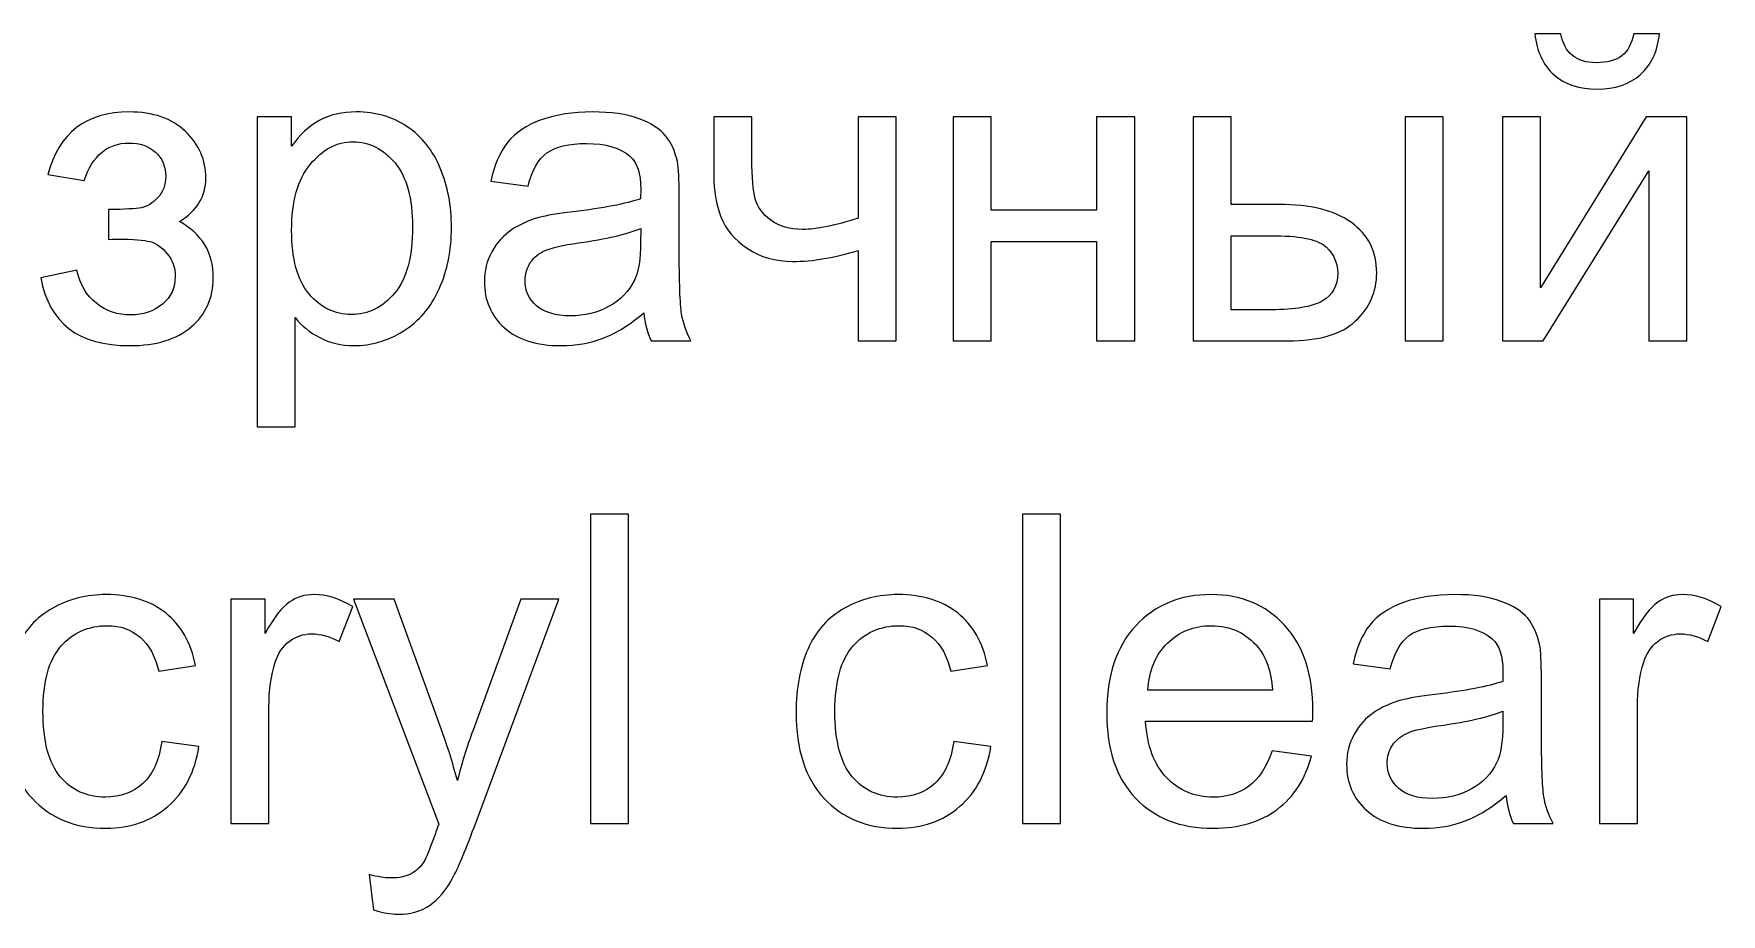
# Model space of a CAD drawing. Header units: millimetres. Extents: x 395 to 1406, y -158 to 315.
# Drawn here: x 954.78 to 987.85, y 297.55 to 314.8 of the extents above; entities that cross this region are included whole.
import ezdxf

# ---------------------------------------------------------------- set-up
doc = ezdxf.new("R2010")
doc.units = ezdxf.units.MM
doc.header["$MEASUREMENT"] = 0
doc.layers.add('layer 1', color=7, linetype='Continuous')

msp = doc.modelspace()

# ---------------------------------------------------------------- linework, layer by layer
at = {"layer": 'layer 1', "color": 1}
for points, knots in [([(986.1375, 314.8044), (986.1375, 314.8044), (986.6455, 314.8044), (986.6455, 314.8044), (986.6455, 314.8044), (986.6046, 314.4559), (986.4776, 314.1878), (986.2659, 314.0015), (986.2659, 314.0015), (986.0542, 313.8138), (985.7734, 313.7207), (985.422, 313.7207), (985.422, 313.7207), (985.0693, 313.7207), (984.787, 313.8138), (984.5768, 313.9987), (984.5768, 313.9987), (984.3665, 314.1849), (984.2395, 314.4531), (984.1986, 314.8044), (984.1986, 314.8044), (984.1986, 314.8044), (984.7066, 314.8044), (984.7066, 314.8044), (984.7066, 314.8044), (984.7447, 314.6139), (984.8223, 314.4714), (984.9366, 314.3783), (984.9366, 314.3783), (985.0509, 314.2837), (985.2061, 314.2372), (985.3995, 314.2372), (985.3995, 314.2372), (985.6238, 314.2372), (985.7932, 314.2823), (985.9075, 314.374), (985.9075, 314.374), (986.0218, 314.4643), (986.0994, 314.6083), (986.1375, 314.8044)], [0, 0, 0, 0, 0.0909091, 0.0909091, 0.0909091, 0.0909091, 0.1818182, 0.1818182, 0.1818182, 0.1818182, 0.2727273, 0.2727273, 0.2727273, 0.2727273, 0.3636364, 0.3636364, 0.3636364, 0.3636364, 0.4545455, 0.4545455, 0.4545455, 0.4545455, 0.5454545, 0.5454545, 0.5454545, 0.5454546, 0.6363636, 0.6363636, 0.6363636, 0.6363636, 0.7272727, 0.7272727, 0.7272727, 0.7272727, 0.8181818, 0.8181818, 0.8181818, 0.8181818, 1, 1, 1, 1]), ([(956.2515, 310.7743), (956.2515, 310.7743), (956.2515, 311.3585), (956.2515, 311.3585), (956.2515, 311.3585), (956.5647, 311.3613), (956.7792, 311.374), (956.8921, 311.3952), (956.8921, 311.3952), (957.0064, 311.4177), (957.1151, 311.4827), (957.2167, 311.5927), (957.2167, 311.5927), (957.3183, 311.7028), (957.3691, 311.8397), (957.3691, 312.0048), (957.3691, 312.0048), (957.3691, 312.2037), (957.3028, 312.3646), (957.1687, 312.4831), (957.1687, 312.4831), (957.0346, 312.6031), (956.8625, 312.6623), (956.6494, 312.6623), (956.6494, 312.6623), (956.2303, 312.6623), (955.9368, 312.4168), (955.7689, 311.9257), (955.7689, 311.9257), (955.7689, 311.9257), (955.0577, 312.0443), (955.0577, 312.0443), (955.0577, 312.0443), (955.2778, 312.8627), (955.8112, 313.272), (956.6551, 313.272), (956.6551, 313.272), (957.1235, 313.272), (957.4904, 313.145), (957.7571, 312.8895), (957.7571, 312.8895), (958.0238, 312.6341), (958.1565, 312.3293), (958.1565, 311.9751), (958.1565, 311.9751), (958.1565, 311.6181), (957.9829, 311.3331), (957.6372, 311.1228), (957.6372, 311.1228), (957.8587, 311.0043), (958.0238, 310.8533), (958.1353, 310.6699), (958.1353, 310.6699), (958.2454, 310.4864), (958.3004, 310.2691), (958.3004, 310.0179), (958.3004, 310.0179), (958.3004, 309.6242), (958.1565, 309.3053), (957.87, 309.0598), (957.87, 309.0598), (957.5822, 308.8142), (957.1814, 308.6915), (956.6649, 308.6915), (956.6649, 308.6915), (955.663, 308.6915), (955.0817, 309.1346), (954.9222, 310.0207), (954.9222, 310.0207), (954.9222, 310.0207), (955.6249, 310.1731), (955.6249, 310.1731), (955.6249, 310.1731), (955.6884, 309.8937), (955.8168, 309.6764), (956.0116, 309.5226), (956.0116, 309.5226), (956.2063, 309.3688), (956.4279, 309.2926), (956.679, 309.2926), (956.679, 309.2926), (956.9302, 309.2926), (957.1391, 309.3632), (957.3056, 309.5057), (957.3056, 309.5057), (957.4721, 309.6468), (957.5553, 309.8274), (957.5553, 310.0475), (957.5553, 310.0475), (957.5553, 310.2183), (957.5031, 310.3665), (957.3987, 310.4935), (957.3987, 310.4935), (957.2943, 310.6205), (957.1828, 310.6995), (957.0643, 310.7305), (957.0643, 310.7305), (956.9457, 310.763), (956.7313, 310.7785), (956.4208, 310.7785), (956.4208, 310.7785), (956.3954, 310.7785), (956.339, 310.7771), (956.2515, 310.7743)], [0, 0, 0, 0, 0.037037, 0.037037, 0.037037, 0.037037, 0.0740741, 0.0740741, 0.0740741, 0.0740741, 0.1111111, 0.1111111, 0.1111111, 0.1111111, 0.1481481, 0.1481481, 0.1481481, 0.1481482, 0.1851852, 0.1851852, 0.1851852, 0.1851852, 0.2222222, 0.2222222, 0.2222222, 0.2222222, 0.2592593, 0.2592593, 0.2592593, 0.2592593, 0.2962963, 0.2962963, 0.2962963, 0.2962963, 0.3333333, 0.3333333, 0.3333333, 0.3333333, 0.3703704, 0.3703704, 0.3703704, 0.3703704, 0.4074074, 0.4074074, 0.4074074, 0.4074074, 0.4444444, 0.4444444, 0.4444444, 0.4444445, 0.4814815, 0.4814815, 0.4814815, 0.4814815, 0.5185185, 0.5185185, 0.5185185, 0.5185185, 0.5555556, 0.5555556, 0.5555556, 0.5555556, 0.5925926, 0.5925926, 0.5925926, 0.5925926, 0.6296296, 0.6296296, 0.6296296, 0.6296296, 0.6666667, 0.6666667, 0.6666667, 0.6666667, 0.7037037, 0.7037037, 0.7037037, 0.7037037, 0.7407407, 0.7407407, 0.7407407, 0.7407408, 0.7777778, 0.7777778, 0.7777778, 0.7777778, 0.8148148, 0.8148148, 0.8148148, 0.8148148, 0.8518519, 0.8518519, 0.8518519, 0.8518519, 0.8888889, 0.8888889, 0.8888889, 0.8888889, 0.9259259, 0.9259259, 0.9259259, 0.9259259, 1, 1, 1, 1]), ([(959.1598, 307.0997), (959.1598, 307.0997), (959.1598, 313.1788), (959.1598, 313.1788), (959.1598, 313.1788), (959.1598, 313.1788), (959.8371, 313.1788), (959.8371, 313.1788), (959.8371, 313.1788), (959.8371, 313.1788), (959.8371, 312.6017), (959.8371, 312.6017), (959.8371, 312.6017), (959.9966, 312.8246), (960.1772, 312.9925), (960.379, 313.104), (960.379, 313.104), (960.5794, 313.2155), (960.8235, 313.272), (961.11, 313.272), (961.11, 313.272), (961.4853, 313.272), (961.8155, 313.176), (962.102, 312.9827), (962.102, 312.9827), (962.3884, 312.7908), (962.6043, 312.5184), (962.7511, 312.1685), (962.7511, 312.1685), (962.8964, 311.8171), (962.9698, 311.4333), (962.9698, 311.0142), (962.9698, 311.0142), (962.9698, 310.5668), (962.8894, 310.1633), (962.7285, 309.8034), (962.7285, 309.8034), (962.5676, 309.445), (962.3334, 309.1698), (962.0258, 308.9779), (962.0258, 308.9779), (961.7196, 308.7874), (961.3964, 308.6915), (961.0578, 308.6915), (961.0578, 308.6915), (960.8094, 308.6915), (960.5864, 308.7437), (960.3903, 308.8481), (960.3903, 308.8481), (960.1927, 308.9525), (960.0319, 309.0838), (959.9049, 309.2432), (959.9049, 309.2432), (959.9049, 309.2432), (959.9049, 307.0997), (959.9049, 307.0997), (959.9049, 307.0997), (959.9049, 307.0997), (959.1598, 307.0997), (959.1598, 307.0997)], [0, 0, 0, 0, 0.0625, 0.0625, 0.0625, 0.0625, 0.125, 0.125, 0.125, 0.125, 0.1875, 0.1875, 0.1875, 0.1875, 0.25, 0.25, 0.25, 0.25, 0.3125, 0.3125, 0.3125, 0.3125, 0.375, 0.375, 0.375, 0.375, 0.4375, 0.4375, 0.4375, 0.4375, 0.5, 0.5, 0.5, 0.5, 0.5625, 0.5625, 0.5625, 0.5625, 0.625, 0.625, 0.625, 0.625, 0.6875, 0.6875, 0.6875, 0.6875, 0.75, 0.75, 0.75, 0.75, 0.8125, 0.8125, 0.8125, 0.8125, 0.875, 0.875, 0.875, 0.875, 1, 1, 1, 1]), ([(966.7389, 309.3349), (966.4623, 309.0993), (966.1956, 308.9342), (965.9402, 308.8368), (965.9402, 308.8368), (965.6848, 308.7394), (965.4111, 308.6915), (965.1175, 308.6915), (965.1175, 308.6915), (964.6349, 308.6915), (964.2638, 308.8086), (964.0042, 309.0442), (964.0042, 309.0442), (963.7445, 309.2785), (963.6147, 309.5791), (963.6147, 309.9445), (963.6147, 309.9445), (963.6147, 310.159), (963.6641, 310.3552), (963.7615, 310.533), (963.7615, 310.533), (963.8602, 310.7108), (963.9886, 310.8519), (964.1467, 310.9591), (964.1467, 310.9591), (964.3061, 311.0664), (964.4839, 311.1482), (964.6829, 311.2033), (964.6829, 311.2033), (964.8297, 311.2414), (965.0512, 311.278), (965.3461, 311.3147), (965.3461, 311.3147), (965.9473, 311.3853), (966.3918, 311.4714), (966.6754, 311.5701), (966.6754, 311.5701), (966.6782, 311.6717), (966.6796, 311.7367), (966.6796, 311.7635), (966.6796, 311.7635), (966.6796, 312.0654), (966.6091, 312.2785), (966.468, 312.4027), (966.468, 312.4027), (966.2775, 312.5706), (965.9938, 312.6539), (965.6185, 312.6539), (965.6185, 312.6539), (965.2671, 312.6539), (965.0075, 312.5918), (964.841, 312.469), (964.841, 312.469), (964.673, 312.3463), (964.5503, 312.1289), (964.4698, 311.8157), (964.4698, 311.8157), (964.4698, 311.8157), (963.7417, 311.9173), (963.7417, 311.9173), (963.7417, 311.9173), (963.808, 312.2291), (963.9167, 312.4817), (964.0691, 312.6736), (964.0691, 312.6736), (964.2215, 312.8655), (964.4416, 313.0123), (964.7295, 313.1167), (964.7295, 313.1167), (965.0159, 313.2197), (965.3504, 313.272), (965.7286, 313.272), (965.7286, 313.272), (966.1039, 313.272), (966.4101, 313.2282), (966.6458, 313.1393), (966.6458, 313.1393), (966.88, 313.0504), (967.0536, 312.9403), (967.1637, 312.8063), (967.1637, 312.8063), (967.2737, 312.6722), (967.3513, 312.5029), (967.3965, 312.2983), (967.3965, 312.2983), (967.4205, 312.1713), (967.4332, 311.9427), (967.4332, 311.6139), (967.4332, 311.6139), (967.4332, 311.6139), (967.4332, 310.6261), (967.4332, 310.6261), (967.4332, 310.6261), (967.4332, 309.9361), (967.4487, 309.5), (967.4797, 309.3152), (967.4797, 309.3152), (967.5094, 309.1303), (967.5715, 308.9539), (967.6618, 308.7846), (967.6618, 308.7846), (967.6618, 308.7846), (966.8828, 308.7846), (966.8828, 308.7846), (966.8828, 308.7846), (966.8081, 308.9412), (966.7601, 309.1247), (966.7389, 309.3349)], [0, 0, 0, 0, 0.0357143, 0.0357143, 0.0357143, 0.0357143, 0.0714286, 0.0714286, 0.0714286, 0.0714286, 0.1071429, 0.1071429, 0.1071429, 0.1071429, 0.1428571, 0.1428571, 0.1428571, 0.1428572, 0.1785714, 0.1785714, 0.1785714, 0.1785714, 0.2142857, 0.2142857, 0.2142857, 0.2142857, 0.25, 0.25, 0.25, 0.25, 0.2857143, 0.2857143, 0.2857143, 0.2857143, 0.3214286, 0.3214286, 0.3214286, 0.3214286, 0.3571429, 0.3571429, 0.3571429, 0.3571429, 0.3928571, 0.3928571, 0.3928571, 0.3928572, 0.4285714, 0.4285714, 0.4285714, 0.4285714, 0.4642857, 0.4642857, 0.4642857, 0.4642857, 0.5, 0.5, 0.5, 0.5, 0.5357143, 0.5357143, 0.5357143, 0.5357143, 0.5714286, 0.5714286, 0.5714286, 0.5714286, 0.6071429, 0.6071429, 0.6071429, 0.6071429, 0.6428571, 0.6428571, 0.6428571, 0.6428572, 0.6785714, 0.6785714, 0.6785714, 0.6785714, 0.7142857, 0.7142857, 0.7142857, 0.7142857, 0.75, 0.75, 0.75, 0.75, 0.7857143, 0.7857143, 0.7857143, 0.7857143, 0.8214286, 0.8214286, 0.8214286, 0.8214286, 0.8571429, 0.8571429, 0.8571429, 0.8571429, 0.8928571, 0.8928571, 0.8928571, 0.8928572, 0.9285714, 0.9285714, 0.9285714, 0.9285714, 1, 1, 1, 1]), ([(968.1119, 313.1788), (968.1119, 313.1788), (968.857, 313.1788), (968.857, 313.1788), (968.857, 313.1788), (968.857, 313.1788), (968.857, 312.3491), (968.857, 312.3491), (968.857, 312.3491), (968.857, 311.9907), (968.8781, 311.731), (968.9219, 311.5701), (968.9219, 311.5701), (968.9642, 311.4093), (969.0672, 311.2682), (969.2309, 311.1482), (969.2309, 311.1482), (969.3932, 311.0283), (969.5978, 310.969), (969.8448, 310.969), (969.8448, 310.969), (970.127, 310.969), (970.491, 311.0438), (970.9398, 311.192), (970.9398, 311.192), (970.9398, 311.192), (970.9398, 313.1788), (970.9398, 313.1788), (970.9398, 313.1788), (970.9398, 313.1788), (971.6848, 313.1788), (971.6848, 313.1788), (971.6848, 313.1788), (971.6848, 313.1788), (971.6848, 308.7846), (971.6848, 308.7846), (971.6848, 308.7846), (971.6848, 308.7846), (970.9398, 308.7846), (970.9398, 308.7846), (970.9398, 308.7846), (970.9398, 308.7846), (970.9398, 310.5584), (970.9398, 310.5584), (970.9398, 310.5584), (970.4812, 310.4144), (970.0522, 310.3425), (969.6543, 310.3425), (969.6543, 310.3425), (969.3198, 310.3425), (969.0249, 310.4271), (968.7695, 310.5965), (968.7695, 310.5965), (968.5141, 310.7658), (968.3405, 310.9732), (968.2488, 311.2188), (968.2488, 311.2188), (968.1571, 311.4643), (968.1119, 311.7338), (968.1119, 312.0288), (968.1119, 312.0288), (968.1119, 312.0288), (968.1119, 313.1788), (968.1119, 313.1788)], [0, 0, 0, 0, 0.0588235, 0.0588235, 0.0588235, 0.0588235, 0.1176471, 0.1176471, 0.1176471, 0.1176471, 0.1764706, 0.1764706, 0.1764706, 0.1764706, 0.2352941, 0.2352941, 0.2352941, 0.2352941, 0.2941176, 0.2941176, 0.2941176, 0.2941177, 0.3529412, 0.3529412, 0.3529412, 0.3529412, 0.4117647, 0.4117647, 0.4117647, 0.4117647, 0.4705882, 0.4705882, 0.4705882, 0.4705882, 0.5294118, 0.5294118, 0.5294118, 0.5294118, 0.5882353, 0.5882353, 0.5882353, 0.5882353, 0.6470588, 0.6470588, 0.6470588, 0.6470588, 0.7058824, 0.7058824, 0.7058824, 0.7058824, 0.7647059, 0.7647059, 0.7647059, 0.7647059, 0.8235294, 0.8235294, 0.8235294, 0.8235294, 0.8823529, 0.8823529, 0.8823529, 0.882353, 1, 1, 1, 1]), ([(972.8025, 313.1788), (972.8025, 313.1788), (973.5476, 313.1788), (973.5476, 313.1788), (973.5476, 313.1788), (973.5476, 313.1788), (973.5476, 311.35), (973.5476, 311.35), (973.5476, 311.35), (973.5476, 311.35), (975.6134, 311.35), (975.6134, 311.35), (975.6134, 311.35), (975.6134, 311.35), (975.6134, 313.1788), (975.6134, 313.1788), (975.6134, 313.1788), (975.6134, 313.1788), (976.3585, 313.1788), (976.3585, 313.1788), (976.3585, 313.1788), (976.3585, 313.1788), (976.3585, 308.7846), (976.3585, 308.7846), (976.3585, 308.7846), (976.3585, 308.7846), (975.6134, 308.7846), (975.6134, 308.7846), (975.6134, 308.7846), (975.6134, 308.7846), (975.6134, 310.7319), (975.6134, 310.7319), (975.6134, 310.7319), (975.6134, 310.7319), (973.5476, 310.7319), (973.5476, 310.7319), (973.5476, 310.7319), (973.5476, 310.7319), (973.5476, 308.7846), (973.5476, 308.7846), (973.5476, 308.7846), (973.5476, 308.7846), (972.8025, 308.7846), (972.8025, 308.7846), (972.8025, 308.7846), (972.8025, 308.7846), (972.8025, 313.1788), (972.8025, 313.1788)], [0, 0, 0, 0, 0.0769231, 0.0769231, 0.0769231, 0.0769231, 0.1538462, 0.1538462, 0.1538462, 0.1538462, 0.2307692, 0.2307692, 0.2307692, 0.2307692, 0.3076923, 0.3076923, 0.3076923, 0.3076923, 0.3846154, 0.3846154, 0.3846154, 0.3846154, 0.4615385, 0.4615385, 0.4615385, 0.4615385, 0.5384615, 0.5384615, 0.5384615, 0.5384615, 0.6153846, 0.6153846, 0.6153846, 0.6153846, 0.6923077, 0.6923077, 0.6923077, 0.6923077, 0.7692308, 0.7692308, 0.7692308, 0.7692308, 0.8461538, 0.8461538, 0.8461538, 0.8461539, 1, 1, 1, 1]), ([(977.5029, 313.1788), (977.5029, 313.1788), (978.248, 313.1788), (978.248, 313.1788), (978.248, 313.1788), (978.248, 313.1788), (978.248, 311.4601), (978.248, 311.4601), (978.248, 311.4601), (978.248, 311.4601), (979.1878, 311.4601), (979.1878, 311.4601), (979.1878, 311.4601), (979.8016, 311.4601), (980.2729, 311.3415), (980.6045, 311.1031), (980.6045, 311.1031), (980.9361, 310.8646), (981.1012, 310.5358), (981.1012, 310.1167), (981.1012, 310.1167), (981.1012, 309.7498), (980.963, 309.4365), (980.6864, 309.1755), (980.6864, 309.1755), (980.4098, 308.9144), (979.9681, 308.7846), (979.3599, 308.7846), (979.3599, 308.7846), (979.3599, 308.7846), (977.5029, 308.7846), (977.5029, 308.7846), (977.5029, 308.7846), (977.5029, 308.7846), (977.5029, 313.1788), (977.5029, 313.1788)], [0, 0, 0, 0, 0.1, 0.1, 0.1, 0.1, 0.2, 0.2, 0.2, 0.2, 0.3, 0.3, 0.3, 0.3, 0.4, 0.4, 0.4, 0.4, 0.5, 0.5, 0.5, 0.5, 0.6, 0.6, 0.6, 0.6, 0.7, 0.7, 0.7, 0.7, 0.8, 0.8, 0.8, 0.8, 1, 1, 1, 1]), ([(981.6601, 313.1788), (981.6601, 313.1788), (982.4051, 313.1788), (982.4051, 313.1788), (982.4051, 313.1788), (982.4051, 313.1788), (982.4051, 308.7846), (982.4051, 308.7846), (982.4051, 308.7846), (982.4051, 308.7846), (981.6601, 308.7846), (981.6601, 308.7846), (981.6601, 308.7846), (981.6601, 308.7846), (981.6601, 313.1788), (981.6601, 313.1788)], [0, 0, 0, 0, 0.2, 0.2, 0.2, 0.2, 0.4, 0.4, 0.4, 0.4, 0.6, 0.6, 0.6, 0.6, 1, 1, 1, 1]), ([(983.5636, 313.1788), (983.5636, 313.1788), (984.3087, 313.1788), (984.3087, 313.1788), (984.3087, 313.1788), (984.3087, 313.1788), (984.3087, 309.8274), (984.3087, 309.8274), (984.3087, 309.8274), (984.3087, 309.8274), (986.3788, 313.1788), (986.3788, 313.1788), (986.3788, 313.1788), (986.3788, 313.1788), (987.1789, 313.1788), (987.1789, 313.1788), (987.1789, 313.1788), (987.1789, 313.1788), (987.1789, 308.7846), (987.1789, 308.7846), (987.1789, 308.7846), (987.1789, 308.7846), (986.4338, 308.7846), (986.4338, 308.7846), (986.4338, 308.7846), (986.4338, 308.7846), (986.4338, 312.1148), (986.4338, 312.1148), (986.4338, 312.1148), (986.4338, 312.1148), (984.3665, 308.7846), (984.3665, 308.7846), (984.3665, 308.7846), (984.3665, 308.7846), (983.5636, 308.7846), (983.5636, 308.7846), (983.5636, 308.7846), (983.5636, 308.7846), (983.5636, 313.1788), (983.5636, 313.1788)], [0, 0, 0, 0, 0.0909091, 0.0909091, 0.0909091, 0.0909091, 0.1818182, 0.1818182, 0.1818182, 0.1818182, 0.2727273, 0.2727273, 0.2727273, 0.2727273, 0.3636364, 0.3636364, 0.3636364, 0.3636364, 0.4545455, 0.4545455, 0.4545455, 0.4545455, 0.5454545, 0.5454545, 0.5454545, 0.5454546, 0.6363636, 0.6363636, 0.6363636, 0.6363636, 0.7272727, 0.7272727, 0.7272727, 0.7272727, 0.8181818, 0.8181818, 0.8181818, 0.8181818, 1, 1, 1, 1]), ([(959.8371, 310.9549), (959.8371, 310.3919), (959.9514, 309.9756), (960.1786, 309.7061), (960.1786, 309.7061), (960.4072, 309.4365), (960.6838, 309.3011), (961.0084, 309.3011), (961.0084, 309.3011), (961.3386, 309.3011), (961.6208, 309.4408), (961.855, 309.7202), (961.855, 309.7202), (962.0907, 309.9996), (962.2078, 310.4314), (962.2078, 311.017), (962.2078, 311.017), (962.2078, 311.5758), (962.0935, 311.9935), (961.8635, 312.2715), (961.8635, 312.2715), (961.6335, 312.5495), (961.3597, 312.6877), (961.0408, 312.6877), (961.0408, 312.6877), (960.7247, 312.6877), (960.4453, 312.5396), (960.2026, 312.2447), (960.2026, 312.2447), (959.9585, 311.9483), (959.8371, 311.5193), (959.8371, 310.9549)], [0, 0, 0, 0, 0.1111111, 0.1111111, 0.1111111, 0.1111111, 0.2222222, 0.2222222, 0.2222222, 0.2222222, 0.3333333, 0.3333333, 0.3333333, 0.3333333, 0.4444444, 0.4444444, 0.4444444, 0.4444445, 0.5555556, 0.5555556, 0.5555556, 0.5555556, 0.6666667, 0.6666667, 0.6666667, 0.6666667, 0.7777778, 0.7777778, 0.7777778, 0.7777778, 1, 1, 1, 1]), ([(966.6796, 310.9859), (966.4087, 310.8759), (966.0023, 310.7827), (965.4604, 310.7065), (965.4604, 310.7065), (965.1528, 310.6628), (964.9355, 310.6134), (964.8085, 310.5584), (964.8085, 310.5584), (964.6815, 310.5033), (964.5841, 310.4229), (964.515, 310.3185), (964.515, 310.3185), (964.4458, 310.2127), (964.4106, 310.0955), (964.4106, 309.9657), (964.4106, 309.9657), (964.4106, 309.7696), (964.4854, 309.6045), (964.6363, 309.4732), (964.6363, 309.4732), (964.7873, 309.342), (965.0075, 309.2757), (965.2968, 309.2757), (965.2968, 309.2757), (965.5832, 309.2757), (965.8386, 309.3378), (966.063, 309.4633), (966.063, 309.4633), (966.2859, 309.5875), (966.451, 309.7583), (966.5555, 309.9742), (966.5555, 309.9742), (966.6359, 310.1421), (966.6754, 310.389), (966.6754, 310.715), (966.6754, 310.715), (966.6754, 310.715), (966.6796, 310.9859), (966.6796, 310.9859)], [0, 0, 0, 0, 0.0909091, 0.0909091, 0.0909091, 0.0909091, 0.1818182, 0.1818182, 0.1818182, 0.1818182, 0.2727273, 0.2727273, 0.2727273, 0.2727273, 0.3636364, 0.3636364, 0.3636364, 0.3636364, 0.4545455, 0.4545455, 0.4545455, 0.4545455, 0.5454545, 0.5454545, 0.5454545, 0.5454546, 0.6363636, 0.6363636, 0.6363636, 0.6363636, 0.7272727, 0.7272727, 0.7272727, 0.7272727, 0.8181818, 0.8181818, 0.8181818, 0.8181818, 1, 1, 1, 1]), ([(978.248, 309.3942), (978.248, 309.3942), (979.0297, 309.3942), (979.0297, 309.3942), (979.0297, 309.3942), (979.4996, 309.3942), (979.8369, 309.4521), (980.0373, 309.5678), (980.0373, 309.5678), (980.2391, 309.6835), (980.3392, 309.8641), (980.3392, 310.1096), (980.3392, 310.1096), (980.3392, 310.3001), (980.2645, 310.4695), (980.1163, 310.6191), (980.1163, 310.6191), (979.9667, 310.7672), (979.6379, 310.842), (979.1285, 310.842), (979.1285, 310.842), (979.1285, 310.842), (978.248, 310.842), (978.248, 310.842), (978.248, 310.842), (978.248, 310.842), (978.248, 309.3942), (978.248, 309.3942)], [0, 0, 0, 0, 0.125, 0.125, 0.125, 0.125, 0.25, 0.25, 0.25, 0.25, 0.375, 0.375, 0.375, 0.375, 0.5, 0.5, 0.5, 0.5, 0.625, 0.625, 0.625, 0.625, 0.75, 0.75, 0.75, 0.75, 1, 1, 1, 1]), ([(965.6919, 299.3259), (965.6919, 299.3259), (965.6919, 305.3881), (965.6919, 305.3881), (965.6919, 305.3881), (965.6919, 305.3881), (966.4369, 305.3881), (966.4369, 305.3881), (966.4369, 305.3881), (966.4369, 305.3881), (966.4369, 299.3259), (966.4369, 299.3259), (966.4369, 299.3259), (966.4369, 299.3259), (965.6919, 299.3259), (965.6919, 299.3259)], [0, 0, 0, 0, 0.2, 0.2, 0.2, 0.2, 0.4, 0.4, 0.4, 0.4, 0.6, 0.6, 0.6, 0.6, 1, 1, 1, 1]), ([(974.1586, 299.3259), (974.1586, 299.3259), (974.1586, 305.3881), (974.1586, 305.3881), (974.1586, 305.3881), (974.1586, 305.3881), (974.9036, 305.3881), (974.9036, 305.3881), (974.9036, 305.3881), (974.9036, 305.3881), (974.9036, 299.3259), (974.9036, 299.3259), (974.9036, 299.3259), (974.9036, 299.3259), (974.1586, 299.3259), (974.1586, 299.3259)], [0, 0, 0, 0, 0.2, 0.2, 0.2, 0.2, 0.4, 0.4, 0.4, 0.4, 0.6, 0.6, 0.6, 0.6, 1, 1, 1, 1]), ([(957.2928, 300.9346), (957.2928, 300.9346), (958.0209, 300.833), (958.0209, 300.833), (958.0209, 300.833), (957.9405, 300.332), (957.7373, 299.9411), (957.4085, 299.6575), (957.4085, 299.6575), (957.0797, 299.3739), (956.6747, 299.2328), (956.1964, 299.2328), (956.1964, 299.2328), (955.5967, 299.2328), (955.114, 299.4289), (954.75, 299.8212), (954.75, 299.8212), (954.3845, 300.2135), (954.2025, 300.7751), (954.2025, 301.5061), (954.2025, 301.5061), (954.2025, 301.9802), (954.2815, 302.3937), (954.4381, 302.7493), (954.4381, 302.7493), (954.5948, 303.1035), (954.8332, 303.3702), (955.155, 303.5465), (955.155, 303.5465), (955.4753, 303.7244), (955.8238, 303.8133), (956.202, 303.8133), (956.202, 303.8133), (956.6776, 303.8133), (957.0684, 303.6933), (957.3704, 303.452), (957.3704, 303.452), (957.6738, 303.2107), (957.8685, 302.8678), (957.9532, 302.4247), (957.9532, 302.4247), (957.9532, 302.4247), (957.2335, 302.3146), (957.2335, 302.3146), (957.2335, 302.3146), (957.1644, 302.6096), (957.043, 302.8311), (956.8667, 302.9807), (956.8667, 302.9807), (956.6917, 303.1289), (956.48, 303.2036), (956.2317, 303.2036), (956.2317, 303.2036), (955.8563, 303.2036), (955.5515, 303.0696), (955.3158, 302.8015), (955.3158, 302.8015), (955.0816, 302.532), (954.9645, 302.1086), (954.9645, 301.5272), (954.9645, 301.5272), (954.9645, 300.9374), (955.0774, 300.5098), (955.3031, 300.2431), (955.3031, 300.2431), (955.5303, 299.9764), (955.8253, 299.8424), (956.1879, 299.8424), (956.1879, 299.8424), (956.4814, 299.8424), (956.7255, 299.9313), (956.9203, 300.1105), (956.9203, 300.1105), (957.1164, 300.2883), (957.2406, 300.5634), (957.2928, 300.9346)], [0, 0, 0, 0, 0.05, 0.05, 0.05, 0.05, 0.1, 0.1, 0.1, 0.1, 0.15, 0.15, 0.15, 0.15, 0.2, 0.2, 0.2, 0.2, 0.25, 0.25, 0.25, 0.25, 0.3, 0.3, 0.3, 0.3, 0.35, 0.35, 0.35, 0.35, 0.4, 0.4, 0.4, 0.4, 0.45, 0.45, 0.45, 0.45, 0.5, 0.5, 0.5, 0.5, 0.55, 0.55, 0.55, 0.55, 0.6, 0.6, 0.6, 0.6, 0.65, 0.65, 0.65, 0.65, 0.7, 0.7, 0.7, 0.7, 0.75, 0.75, 0.75, 0.75, 0.8, 0.8, 0.8, 0.8, 0.85, 0.85, 0.85, 0.85, 0.9, 0.9, 0.9, 0.9, 1, 1, 1, 1]), ([(958.6475, 299.3259), (958.6475, 299.3259), (958.6475, 303.7201), (958.6475, 303.7201), (958.6475, 303.7201), (958.6475, 303.7201), (959.3164, 303.7201), (959.3164, 303.7201), (959.3164, 303.7201), (959.3164, 303.7201), (959.3164, 303.047), (959.3164, 303.047), (959.3164, 303.047), (959.4871, 303.3589), (959.6452, 303.5649), (959.7905, 303.6637), (959.7905, 303.6637), (959.9359, 303.7639), (960.0953, 303.8133), (960.2689, 303.8133), (960.2689, 303.8133), (960.5201, 303.8133), (960.7755, 303.7342), (961.0351, 303.5776), (961.0351, 303.5776), (961.0351, 303.5776), (960.7699, 302.8904), (960.7699, 302.8904), (960.7699, 302.8904), (960.5892, 302.992), (960.4086, 303.0428), (960.228, 303.0428), (960.228, 303.0428), (960.0657, 303.0428), (959.9204, 302.9934), (959.792, 302.896), (959.792, 302.896), (959.6635, 302.7987), (959.5718, 302.6632), (959.5168, 302.4896), (959.5168, 302.4896), (959.4335, 302.2257), (959.3926, 301.9365), (959.3926, 301.6218), (959.3926, 301.6218), (959.3926, 301.6218), (959.3926, 299.3259), (959.3926, 299.3259), (959.3926, 299.3259), (959.3926, 299.3259), (958.6475, 299.3259), (958.6475, 299.3259)], [0, 0, 0, 0, 0.0714286, 0.0714286, 0.0714286, 0.0714286, 0.1428571, 0.1428571, 0.1428571, 0.1428572, 0.2142857, 0.2142857, 0.2142857, 0.2142857, 0.2857143, 0.2857143, 0.2857143, 0.2857143, 0.3571429, 0.3571429, 0.3571429, 0.3571429, 0.4285714, 0.4285714, 0.4285714, 0.4285714, 0.5, 0.5, 0.5, 0.5, 0.5714286, 0.5714286, 0.5714286, 0.5714286, 0.6428571, 0.6428571, 0.6428571, 0.6428572, 0.7142857, 0.7142857, 0.7142857, 0.7142857, 0.7857143, 0.7857143, 0.7857143, 0.7857143, 0.8571429, 0.8571429, 0.8571429, 0.8571429, 1, 1, 1, 1]), ([(961.4415, 297.6368), (961.4415, 297.6368), (961.3569, 298.3254), (961.3569, 298.3254), (961.3569, 298.3254), (961.5206, 298.2817), (961.6617, 298.2591), (961.783, 298.2591), (961.783, 298.2591), (961.9495, 298.2591), (962.0822, 298.2873), (962.181, 298.3424), (962.181, 298.3424), (962.2811, 298.3974), (962.363, 298.475), (962.4265, 298.5738), (962.4265, 298.5738), (962.4731, 298.6486), (962.5493, 298.8334), (962.6537, 299.1298), (962.6537, 299.1298), (962.6678, 299.1707), (962.689, 299.2314), (962.72, 299.3118), (962.72, 299.3118), (962.72, 299.3118), (961.0521, 303.7201), (961.0521, 303.7201), (961.0521, 303.7201), (961.0521, 303.7201), (961.8479, 303.7201), (961.8479, 303.7201), (961.8479, 303.7201), (961.8479, 303.7201), (962.7652, 301.1829), (962.7652, 301.1829), (962.7652, 301.1829), (962.8851, 300.8626), (962.9909, 300.5239), (963.0855, 300.1683), (963.0855, 300.1683), (963.1716, 300.5028), (963.2732, 300.833), (963.3917, 301.1575), (963.3917, 301.1575), (963.3917, 301.1575), (964.3287, 303.7201), (964.3287, 303.7201), (964.3287, 303.7201), (964.3287, 303.7201), (965.0723, 303.7201), (965.0723, 303.7201), (965.0723, 303.7201), (965.0723, 303.7201), (963.4115, 299.2497), (963.4115, 299.2497), (963.4115, 299.2497), (963.2322, 298.7685), (963.0925, 298.4383), (962.9924, 298.2563), (962.9924, 298.2563), (962.8597, 298.0122), (962.7073, 297.8329), (962.5366, 297.7186), (962.5366, 297.7186), (962.3644, 297.6043), (962.1598, 297.5479), (961.9227, 297.5479), (961.9227, 297.5479), (961.7788, 297.5479), (961.6179, 297.5775), (961.4415, 297.6368)], [0, 0, 0, 0, 0.0526316, 0.0526316, 0.0526316, 0.0526316, 0.1052632, 0.1052632, 0.1052632, 0.1052632, 0.1578947, 0.1578947, 0.1578947, 0.1578947, 0.2105263, 0.2105263, 0.2105263, 0.2105263, 0.2631579, 0.2631579, 0.2631579, 0.2631579, 0.3157895, 0.3157895, 0.3157895, 0.3157895, 0.3684211, 0.3684211, 0.3684211, 0.3684211, 0.4210526, 0.4210526, 0.4210526, 0.4210526, 0.4736842, 0.4736842, 0.4736842, 0.4736842, 0.5263158, 0.5263158, 0.5263158, 0.5263158, 0.5789474, 0.5789474, 0.5789474, 0.5789474, 0.6315789, 0.6315789, 0.6315789, 0.631579, 0.6842105, 0.6842105, 0.6842105, 0.6842105, 0.7368421, 0.7368421, 0.7368421, 0.7368421, 0.7894737, 0.7894737, 0.7894737, 0.7894737, 0.8421053, 0.8421053, 0.8421053, 0.8421053, 0.8947368, 0.8947368, 0.8947368, 0.8947369, 1, 1, 1, 1]), ([(972.8123, 300.9346), (972.8123, 300.9346), (973.5404, 300.833), (973.5404, 300.833), (973.5404, 300.833), (973.46, 300.332), (973.2568, 299.9411), (972.928, 299.6575), (972.928, 299.6575), (972.5992, 299.3739), (972.1942, 299.2328), (971.7159, 299.2328), (971.7159, 299.2328), (971.1162, 299.2328), (970.6335, 299.4289), (970.2695, 299.8212), (970.2695, 299.8212), (969.904, 300.2135), (969.722, 300.7751), (969.722, 301.5061), (969.722, 301.5061), (969.722, 301.9802), (969.801, 302.3937), (969.9576, 302.7493), (969.9576, 302.7493), (970.1143, 303.1035), (970.3527, 303.3702), (970.6745, 303.5465), (970.6745, 303.5465), (970.9948, 303.7244), (971.3433, 303.8133), (971.7215, 303.8133), (971.7215, 303.8133), (972.1971, 303.8133), (972.5879, 303.6933), (972.8899, 303.452), (972.8899, 303.452), (973.1933, 303.2107), (973.388, 302.8678), (973.4727, 302.4247), (973.4727, 302.4247), (973.4727, 302.4247), (972.753, 302.3146), (972.753, 302.3146), (972.753, 302.3146), (972.6839, 302.6096), (972.5625, 302.8311), (972.3862, 302.9807), (972.3862, 302.9807), (972.2112, 303.1289), (971.9995, 303.2036), (971.7512, 303.2036), (971.7512, 303.2036), (971.3758, 303.2036), (971.071, 303.0696), (970.8353, 302.8015), (970.8353, 302.8015), (970.6011, 302.532), (970.484, 302.1086), (970.484, 301.5272), (970.484, 301.5272), (970.484, 300.9374), (970.5969, 300.5098), (970.8226, 300.2431), (970.8226, 300.2431), (971.0498, 299.9764), (971.3448, 299.8424), (971.7074, 299.8424), (971.7074, 299.8424), (972.0009, 299.8424), (972.245, 299.9313), (972.4398, 300.1105), (972.4398, 300.1105), (972.6359, 300.2883), (972.7601, 300.5634), (972.8123, 300.9346)], [0, 0, 0, 0, 0.05, 0.05, 0.05, 0.05, 0.1, 0.1, 0.1, 0.1, 0.15, 0.15, 0.15, 0.15, 0.2, 0.2, 0.2, 0.2, 0.25, 0.25, 0.25, 0.25, 0.3, 0.3, 0.3, 0.3, 0.35, 0.35, 0.35, 0.35, 0.4, 0.4, 0.4, 0.4, 0.45, 0.45, 0.45, 0.45, 0.5, 0.5, 0.5, 0.5, 0.55, 0.55, 0.55, 0.55, 0.6, 0.6, 0.6, 0.6, 0.65, 0.65, 0.65, 0.65, 0.7, 0.7, 0.7, 0.7, 0.75, 0.75, 0.75, 0.75, 0.8, 0.8, 0.8, 0.8, 0.85, 0.85, 0.85, 0.85, 0.9, 0.9, 0.9, 0.9, 1, 1, 1, 1]), ([(979.0537, 300.7483), (979.0537, 300.7483), (979.8242, 300.6467), (979.8242, 300.6467), (979.8242, 300.6467), (979.7042, 300.1994), (979.4799, 299.8508), (979.1525, 299.6039), (979.1525, 299.6039), (978.8251, 299.3569), (978.4074, 299.2328), (977.898, 299.2328), (977.898, 299.2328), (977.2574, 299.2328), (976.7494, 299.4303), (976.374, 299.8254), (976.374, 299.8254), (975.9986, 300.2191), (975.811, 300.7737), (975.811, 301.4863), (975.811, 301.4863), (975.811, 302.2229), (976.0001, 302.7958), (976.3796, 303.2022), (976.3796, 303.2022), (976.7592, 303.6101), (977.2517, 303.8133), (977.8571, 303.8133), (977.8571, 303.8133), (978.4427, 303.8133), (978.9211, 303.6143), (979.2922, 303.2149), (979.2922, 303.2149), (979.6633, 302.8156), (979.8496, 302.254), (979.8496, 301.5301), (979.8496, 301.5301), (979.8496, 301.4863), (979.8482, 301.42), (979.8454, 301.3325), (979.8454, 301.3325), (979.8454, 301.3325), (976.573, 301.3325), (976.573, 301.3325), (976.573, 301.3325), (976.6012, 300.8513), (976.7367, 300.4816), (976.9822, 300.2262), (976.9822, 300.2262), (977.2263, 299.9708), (977.5325, 299.8424), (977.898, 299.8424), (977.898, 299.8424), (978.1704, 299.8424), (978.4032, 299.9143), (978.5951, 300.0583), (978.5951, 300.0583), (978.7884, 300.2022), (978.9408, 300.4322), (979.0537, 300.7483)], [0, 0, 0, 0, 0.0625, 0.0625, 0.0625, 0.0625, 0.125, 0.125, 0.125, 0.125, 0.1875, 0.1875, 0.1875, 0.1875, 0.25, 0.25, 0.25, 0.25, 0.3125, 0.3125, 0.3125, 0.3125, 0.375, 0.375, 0.375, 0.375, 0.4375, 0.4375, 0.4375, 0.4375, 0.5, 0.5, 0.5, 0.5, 0.5625, 0.5625, 0.5625, 0.5625, 0.625, 0.625, 0.625, 0.625, 0.6875, 0.6875, 0.6875, 0.6875, 0.75, 0.75, 0.75, 0.75, 0.8125, 0.8125, 0.8125, 0.8125, 0.875, 0.875, 0.875, 0.875, 1, 1, 1, 1]), ([(983.6356, 299.8762), (983.359, 299.6406), (983.0923, 299.4755), (982.8369, 299.3781), (982.8369, 299.3781), (982.5815, 299.2807), (982.3078, 299.2328), (982.0142, 299.2328), (982.0142, 299.2328), (981.5316, 299.2328), (981.1605, 299.3499), (980.9009, 299.5855), (980.9009, 299.5855), (980.6412, 299.8198), (980.5114, 300.1204), (980.5114, 300.4858), (980.5114, 300.4858), (980.5114, 300.7003), (980.5608, 300.8965), (980.6582, 301.0743), (980.6582, 301.0743), (980.7569, 301.2521), (980.8853, 301.3932), (981.0434, 301.5004), (981.0434, 301.5004), (981.2028, 301.6077), (981.3806, 301.6895), (981.5796, 301.7446), (981.5796, 301.7446), (981.7264, 301.7827), (981.9479, 301.8193), (982.2428, 301.856), (982.2428, 301.856), (982.844, 301.9266), (983.2885, 302.0127), (983.5721, 302.1114), (983.5721, 302.1114), (983.5749, 302.213), (983.5763, 302.278), (983.5763, 302.3048), (983.5763, 302.3048), (983.5763, 302.6067), (983.5058, 302.8198), (983.3647, 302.944), (983.3647, 302.944), (983.1742, 303.1119), (982.8905, 303.1952), (982.5152, 303.1952), (982.5152, 303.1952), (982.1638, 303.1952), (981.9042, 303.1331), (981.7377, 303.0103), (981.7377, 303.0103), (981.5697, 302.8876), (981.447, 302.6702), (981.3665, 302.357), (981.3665, 302.357), (981.3665, 302.357), (980.6384, 302.4586), (980.6384, 302.4586), (980.6384, 302.4586), (980.7047, 302.7704), (980.8134, 303.023), (980.9658, 303.2149), (980.9658, 303.2149), (981.1182, 303.4068), (981.3383, 303.5536), (981.6262, 303.658), (981.6262, 303.658), (981.9126, 303.761), (982.2471, 303.8133), (982.6253, 303.8133), (982.6253, 303.8133), (983.0006, 303.8133), (983.3068, 303.7695), (983.5425, 303.6806), (983.5425, 303.6806), (983.7767, 303.5917), (983.9503, 303.4816), (984.0604, 303.3476), (984.0604, 303.3476), (984.1704, 303.2135), (984.248, 303.0442), (984.2932, 302.8396), (984.2932, 302.8396), (984.3172, 302.7126), (984.3299, 302.484), (984.3299, 302.1552), (984.3299, 302.1552), (984.3299, 302.1552), (984.3299, 301.1674), (984.3299, 301.1674), (984.3299, 301.1674), (984.3299, 300.4774), (984.3454, 300.0413), (984.3764, 299.8565), (984.3764, 299.8565), (984.4061, 299.6716), (984.4682, 299.4952), (984.5585, 299.3259), (984.5585, 299.3259), (984.5585, 299.3259), (983.7795, 299.3259), (983.7795, 299.3259), (983.7795, 299.3259), (983.7048, 299.4825), (983.6568, 299.666), (983.6356, 299.8762)], [0, 0, 0, 0, 0.0357143, 0.0357143, 0.0357143, 0.0357143, 0.0714286, 0.0714286, 0.0714286, 0.0714286, 0.1071429, 0.1071429, 0.1071429, 0.1071429, 0.1428571, 0.1428571, 0.1428571, 0.1428572, 0.1785714, 0.1785714, 0.1785714, 0.1785714, 0.2142857, 0.2142857, 0.2142857, 0.2142857, 0.25, 0.25, 0.25, 0.25, 0.2857143, 0.2857143, 0.2857143, 0.2857143, 0.3214286, 0.3214286, 0.3214286, 0.3214286, 0.3571429, 0.3571429, 0.3571429, 0.3571429, 0.3928571, 0.3928571, 0.3928571, 0.3928572, 0.4285714, 0.4285714, 0.4285714, 0.4285714, 0.4642857, 0.4642857, 0.4642857, 0.4642857, 0.5, 0.5, 0.5, 0.5, 0.5357143, 0.5357143, 0.5357143, 0.5357143, 0.5714286, 0.5714286, 0.5714286, 0.5714286, 0.6071429, 0.6071429, 0.6071429, 0.6071429, 0.6428571, 0.6428571, 0.6428571, 0.6428572, 0.6785714, 0.6785714, 0.6785714, 0.6785714, 0.7142857, 0.7142857, 0.7142857, 0.7142857, 0.75, 0.75, 0.75, 0.75, 0.7857143, 0.7857143, 0.7857143, 0.7857143, 0.8214286, 0.8214286, 0.8214286, 0.8214286, 0.8571429, 0.8571429, 0.8571429, 0.8571429, 0.8928571, 0.8928571, 0.8928571, 0.8928572, 0.9285714, 0.9285714, 0.9285714, 0.9285714, 1, 1, 1, 1]), ([(985.4658, 299.3259), (985.4658, 299.3259), (985.4658, 303.7201), (985.4658, 303.7201), (985.4658, 303.7201), (985.4658, 303.7201), (986.1347, 303.7201), (986.1347, 303.7201), (986.1347, 303.7201), (986.1347, 303.7201), (986.1347, 303.047), (986.1347, 303.047), (986.1347, 303.047), (986.3054, 303.3589), (986.4635, 303.5649), (986.6088, 303.6637), (986.6088, 303.6637), (986.7542, 303.7639), (986.9136, 303.8133), (987.0872, 303.8133), (987.0872, 303.8133), (987.3384, 303.8133), (987.5938, 303.7342), (987.8534, 303.5776), (987.8534, 303.5776), (987.8534, 303.5776), (987.5882, 302.8904), (987.5882, 302.8904), (987.5882, 302.8904), (987.4075, 302.992), (987.2269, 303.0428), (987.0463, 303.0428), (987.0463, 303.0428), (986.884, 303.0428), (986.7387, 302.9934), (986.6103, 302.896), (986.6103, 302.896), (986.4818, 302.7987), (986.3901, 302.6632), (986.3351, 302.4896), (986.3351, 302.4896), (986.2518, 302.2257), (986.2109, 301.9365), (986.2109, 301.6218), (986.2109, 301.6218), (986.2109, 301.6218), (986.2109, 299.3259), (986.2109, 299.3259), (986.2109, 299.3259), (986.2109, 299.3259), (985.4658, 299.3259), (985.4658, 299.3259)], [0, 0, 0, 0, 0.0714286, 0.0714286, 0.0714286, 0.0714286, 0.1428571, 0.1428571, 0.1428571, 0.1428572, 0.2142857, 0.2142857, 0.2142857, 0.2142857, 0.2857143, 0.2857143, 0.2857143, 0.2857143, 0.3571429, 0.3571429, 0.3571429, 0.3571429, 0.4285714, 0.4285714, 0.4285714, 0.4285714, 0.5, 0.5, 0.5, 0.5, 0.5714286, 0.5714286, 0.5714286, 0.5714286, 0.6428571, 0.6428571, 0.6428571, 0.6428572, 0.7142857, 0.7142857, 0.7142857, 0.7142857, 0.7857143, 0.7857143, 0.7857143, 0.7857143, 0.8571429, 0.8571429, 0.8571429, 0.8571429, 1, 1, 1, 1]), ([(976.6153, 301.9421), (976.6153, 301.9421), (979.0622, 301.9421), (979.0622, 301.9421), (979.0622, 301.9421), (979.0297, 302.3118), (978.9352, 302.5884), (978.7814, 302.7733), (978.7814, 302.7733), (978.5457, 303.0597), (978.2381, 303.2036), (977.8613, 303.2036), (977.8613, 303.2036), (977.5198, 303.2036), (977.2334, 303.0893), (977.0005, 302.8607), (977.0005, 302.8607), (976.7691, 302.6321), (976.6407, 302.3259), (976.6153, 301.9421)], [0, 0, 0, 0, 0.1666667, 0.1666667, 0.1666667, 0.1666667, 0.3333333, 0.3333333, 0.3333333, 0.3333333, 0.5, 0.5, 0.5, 0.5, 0.6666667, 0.6666667, 0.6666667, 0.6666667, 1, 1, 1, 1]), ([(983.5763, 301.5272), (983.3054, 301.4172), (982.899, 301.324), (982.3571, 301.2478), (982.3571, 301.2478), (982.0495, 301.2041), (981.8322, 301.1547), (981.7052, 301.0997), (981.7052, 301.0997), (981.5782, 301.0446), (981.4808, 300.9642), (981.4117, 300.8598), (981.4117, 300.8598), (981.3425, 300.754), (981.3073, 300.6368), (981.3073, 300.507), (981.3073, 300.507), (981.3073, 300.3109), (981.3821, 300.1458), (981.533, 300.0145), (981.533, 300.0145), (981.684, 299.8833), (981.9042, 299.817), (982.1935, 299.817), (982.1935, 299.817), (982.4799, 299.817), (982.7353, 299.8791), (982.9597, 300.0046), (982.9597, 300.0046), (983.1826, 300.1288), (983.3477, 300.2996), (983.4522, 300.5155), (983.4522, 300.5155), (983.5326, 300.6834), (983.5721, 300.9303), (983.5721, 301.2563), (983.5721, 301.2563), (983.5721, 301.2563), (983.5763, 301.5272), (983.5763, 301.5272)], [0, 0, 0, 0, 0.0909091, 0.0909091, 0.0909091, 0.0909091, 0.1818182, 0.1818182, 0.1818182, 0.1818182, 0.2727273, 0.2727273, 0.2727273, 0.2727273, 0.3636364, 0.3636364, 0.3636364, 0.3636364, 0.4545455, 0.4545455, 0.4545455, 0.4545455, 0.5454545, 0.5454545, 0.5454545, 0.5454546, 0.6363636, 0.6363636, 0.6363636, 0.6363636, 0.7272727, 0.7272727, 0.7272727, 0.7272727, 0.8181818, 0.8181818, 0.8181818, 0.8181818, 1, 1, 1, 1])]:
    msp.add_open_spline(points, degree=3, knots=knots, dxfattribs=at)

doc.saveas('drawing.dxf')
